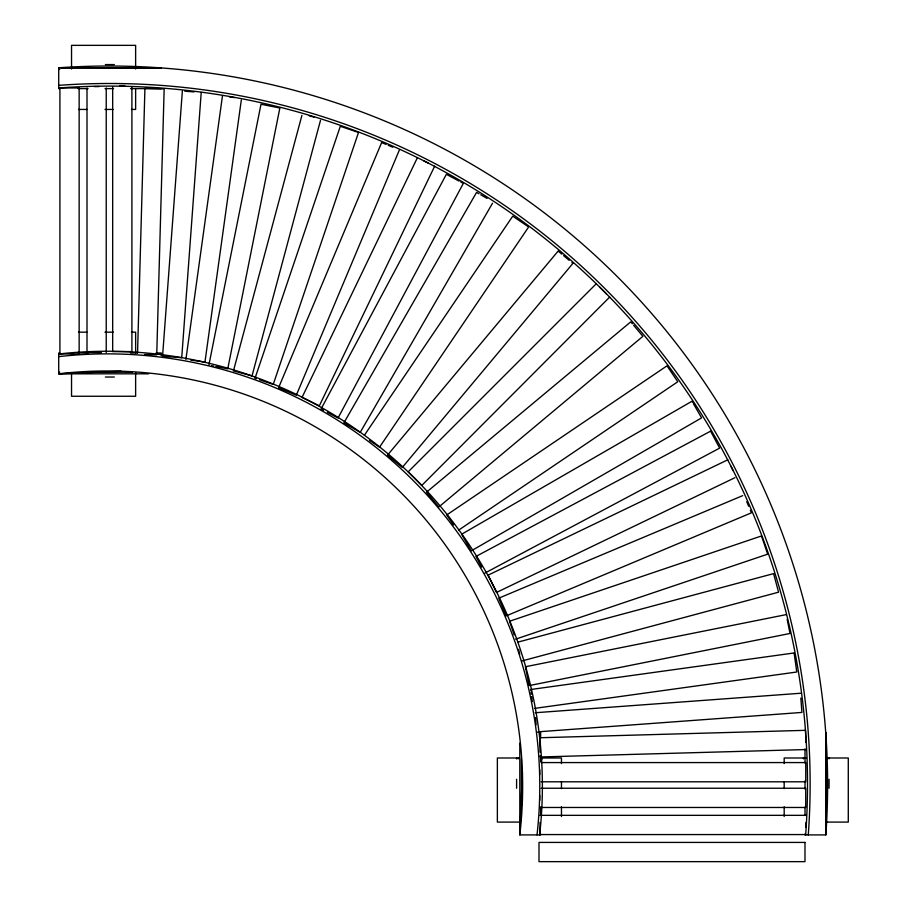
<?xml version="1.0" encoding="UTF-8"?>
<svg xmlns="http://www.w3.org/2000/svg" width="907" height="907" viewBox="0 0 907 907"><rect width="100%" height="100%" fill="white"/><g stroke="black" fill="none" stroke-linecap="round" stroke-linejoin="round"><path stroke-width="1.36" d="M137.547 352.868L144.927 88.387L164.156 88.931L156.73 354.818L144.621 354.478M522.421 772.537L519.802 834.905L540.629 834.905L540.629 833.918M162.557 356.292L182.364 91.04M201.218 92.423L181.729 357.709L162.886 356.326M185.912 359.41L222.464 95.938M241.319 99.985L204.959 362.052L190.674 360.068M208.882 365.09L261.001 104.248L279.537 107.956M279.855 108.024L227.736 368.854L215.866 366.485M301.918 115.348L233.439 370.906L252.021 375.883L320.5 120.325M255.026 378.242L340.306 126.288L358.514 132.456L273.234 384.409L259.572 379.784M381.654 142.546L278.574 387.754L296.306 395.214L399.375 149.995M417.367 157.773L302.02 397.459L319.343 405.803L434.691 166.117M321.078 408.955L446.357 174.314L459.078 181.105M492.535 203.213L360.238 432.344L344.705 423.376M364.399 435.258L512.727 216.172L528.656 226.954L379.523 447.208L369.5 440.428M558.134 251.08L387.516 455.144L402.266 467.479L572.884 263.415M596.296 283.732L408.207 471.821L421.812 485.415L609.663 297.099M458.704 530.085L677.79 381.745L667.008 365.827L446.754 514.949L453.534 524.972M691.973 401.234L461.618 534.234L470.586 549.778M471.232 550.889L701.587 417.889L693.39 403.672M710.589 431.154L475.948 556.445L481.651 567.113M727.845 459.781L488.17 575.129L496.503 592.464L734.908 477.717M742.663 495.653L498.759 598.178L506.208 615.898L751.415 512.829L750.327 510.233M761.506 535.958L509.553 621.25L514.178 634.9M518.033 642.099L773.592 573.621L778.569 592.192L521.638 661.033M786.233 614.617L525.402 666.747L529.098 685.273M529.166 685.601L790.008 633.471L787.174 619.334M794.124 652.961L530.663 689.524L530.833 690.794M534.699 708.378L796.777 672.008L794.169 653.289M535.221 712.743L800.496 693.265M538.032 731.824L801.913 712.437L800.847 698.061M121.085 371.212L58.717 373.82L58.717 352.993L59.715 352.993M806.062 749.545L540.175 756.971L540.141 755.69M105.382 64.578L114.35 64.578M59.715 88.614L58.717 88.614L58.717 67.787L161.276 67.787M58.717 69.386L59.715 69.386M119.803 85.609L124.781 85.609M94.135 86.573L99.112 86.573M78.127 88.614L88.047 88.614M105.042 88.614L113.534 88.614M130.54 88.614L161.276 88.614M78.512 109.441L86.868 109.441M104.985 109.441L113.341 109.441M131.458 109.441L135.631 109.441L135.631 88.546M78.512 332.166L86.868 332.166M104.985 332.166L113.341 332.166M131.458 332.166L135.631 332.166L135.631 353.061M101.425 352.562L87.004 352.562L87.004 87.99M78.127 352.993L88.047 352.993M130.54 352.993L137.717 352.993M156.038 352.993L161.276 352.993L161.276 355.737M77.855 353.957L59.919 353.957L59.919 87.956L79.147 87.956L79.147 353.957M58.717 372.221L59.715 372.221M93.364 372.221L132.173 372.221M148.657 373.82L58.717 373.82A415.395 415.395 0 0 1 519.802 834.905L519.802 743.128M105.382 377.029L114.35 377.029M537.885 732.357L540.629 732.357L540.629 737.901M519.666 757.991L497.365 757.991L497.365 822.093L519.666 822.093M540.561 757.991L561.467 757.991L561.467 763.569M806.482 757.991L784.181 757.991L784.181 763.569M825.982 757.991L848.283 757.991L848.283 822.093L825.982 822.093M541.173 762.572L805.756 762.572L805.756 781.8L541.173 781.8M541.128 788.24L805.711 788.24L805.711 807.468L539.722 807.468M540.016 815.336L806.006 815.336M806.006 834.565L540.016 834.565L540.016 822.456M825.846 732.357L825.846 834.905L805.019 834.905L805.019 833.918M61.948 67.787L161.083 67.9M184.847 91.222L194.109 91.902M229.528 96.913L234.46 97.605M211.637 365.646L213.599 366.031M309.174 115.824L313.981 117.105M255.332 378.344L256.239 378.65M381.949 142.671L386.087 144.406M388.219 145.313L392.81 147.24M423.796 160.868L428.274 163.022M460.835 182.046L463.33 183.373L338.039 418.014L327.359 412.311M321.361 409.114L323.561 410.281M479.032 193.781L476.583 192.375L343.878 422.889M480.755 194.778L487.07 198.418M558.383 251.284L561.818 254.164M563.598 255.649L569.199 260.332M571.898 262.588L572.634 263.2M599.697 287.134L606.5 293.936M630.762 321.838L426.494 492.218L438.829 506.968L642.882 336.338L633.63 325.284M631.374 322.575L632.36 323.754M692.143 401.518L692.619 402.357M710.748 431.449L719.648 448.115L484.848 573.111M730.94 466.198L733.094 470.688M746.722 501.673L748.66 506.253M761.619 536.275L767.673 554.177L515.618 639.152M518.509 649.344L519.79 654.151M531.048 692.313L531.321 694.286M531.638 696.587L532.318 701.508M535.572 717.539L536.105 724.818M805.87 742.425L805.529 730.328L539.642 737.754L540.039 752.175M825.721 732.539L825.846 831.674M829.055 757.991L829.055 758.853M829.055 779.272L829.055 788.251M827.445 757.991L827.445 758.853M806.006 822.456L806.006 827.433M805.019 748.921L805.019 763.093M805.019 780.859L805.019 789.169M805.019 807.003L805.019 815.506M803.409 757.991L803.409 758.853M784.181 781.675L784.181 788.648M784.181 806.765L784.181 816.515M561.467 781.675L561.467 788.648M561.467 806.765L561.467 816.515M542.239 758.059L542.239 758.91M540.629 757.3L540.629 761.676M540.629 807.003L540.629 815.506M539.756 769.703L539.756 774.68M539.722 795.371L539.722 800.348M521.4 759.046L521.4 805.405M518.203 758.059L518.203 758.91M516.593 758.059L516.593 758.91M516.593 779.272L516.593 788.251M135.631 69.034L135.631 45.35L71.54 45.35L71.54 69.034M135.631 372.573L135.631 396.257L71.54 396.257L71.54 372.573M131.9 87.027L131.9 351.599L112.672 351.599L112.672 87.027M106.232 87.99L106.232 352.562M58.717 67.787A718.559 718.559 0 0 1 825.846 834.905M58.717 353.991A434.884 434.884 0 0 1 539.631 834.916M58.717 356.621A432.299 432.299 0 0 1 537.012 834.905M58.717 87.968A697.88 697.88 0 0 1 805.654 834.905M58.717 85.349A700.453 700.453 0 0 1 808.284 834.905M804.985 842.422L538.996 842.422L538.996 861.65L804.985 861.65L804.985 842.422"/></g></svg>
